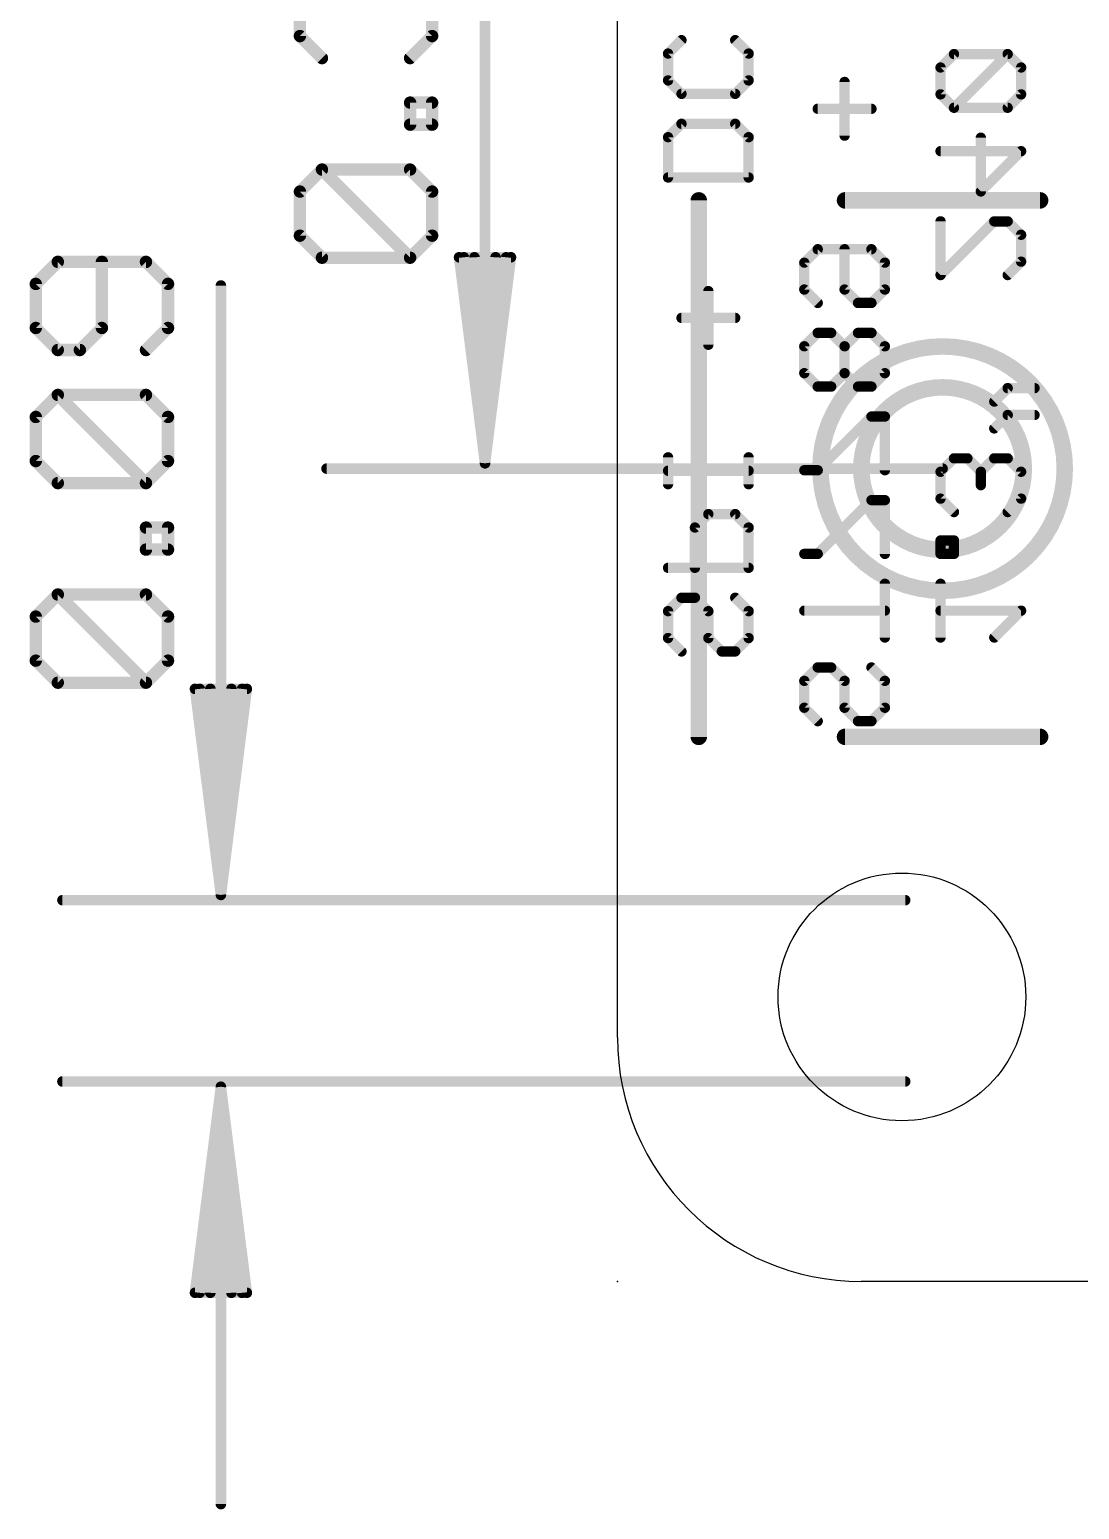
# Model space of a CAD drawing. Extents: x -13.8 to 41.3, y -8.1 to 33.8.
# Drawn here: x -13.83 to -0.92, y -5.11 to 13.1 of the extents above; entities that cross this region are included whole.
import ezdxf

# ---------------------------------------------------------------- set-up
doc = ezdxf.new("R2010")
doc.units = 0
for name, color, linetype in [('20', 4, 'CONTINUOUS'), ('21', 40, 'CONTINUOUS'), ('22', 6, 'CONTINUOUS'), ('23', 53, 'CONTINUOUS'), ('47', 253, 'CONTINUOUS')]:
    doc.layers.add(name, color=color, linetype=linetype)

msp = doc.modelspace()

# ---------------------------------------------------------------- linework, layer by layer
at = {"layer": '20'}
for p, q in [((-6.6, 0.7), (-6.6, 25.259)), ((31.5, -2.3), (-3.6, -2.3))]:
    msp.add_line(p, q, dxfattribs=at)
msp.add_circle((-3.1, 1.2), 1.524, dxfattribs=at)
msp.add_arc((-3.6, 0.7), 3, 180, 270, dxfattribs=at)
at = {"layer": '21', "const_width": 0.2032}
for points in [[(-5.6, 4.4), (-5.6, 11)], [(-3.8, 11), (-1.4, 11)], [(-1.4, 4.4), (-3.8, 4.4)]]:
    msp.add_lwpolyline(points, dxfattribs=at)
at = {"layer": '21'}
for points, const_width in [([(-5.5492, 11, 1), (-5.6508, 11)], 0.1016), ([(-3.8, 11.0508, 1), (-3.8, 10.9492)], 0.1016), ([(-1.4, 10.9492, 1), (-1.4, 11.0508)], 0.1016), ([(-2.6, 6.1967, 1), (-2.6, 9.2033, 1), (-2.6, 6.1967)], 0.2032), ([(-2.6, 6.7, 1), (-2.6, 8.7, 1), (-2.6, 6.7)], 0.2032), ([(-5.6508, 4.4, 1), (-5.5492, 4.4)], 0.1016), ([(-3.8, 4.4508, 1), (-3.8, 4.3492)], 0.1016), ([(-1.4, 4.3492, 1), (-1.4, 4.4508)], 0.1016)]:
    msp.add_lwpolyline(points, format="xyb", dxfattribs=dict(at, const_width=const_width))
at = {"layer": '22', "const_width": 0.127}
for points in [[(-5.9777, 12.8066), (-5.8125, 12.9719)], [(-5.1515, 12.9719), (-4.9863, 12.8066)], [(-5.9777, 12.4761), (-5.9777, 12.8066)], [(-4.9863, 12.8066), (-4.9863, 12.4761)], [(-2.4597, 12.8003), (-2.6249, 12.6351)], [(-1.7987, 12.8003), (-2.4597, 12.8003)], [(-2.4597, 12.1394), (-1.7987, 12.8003)], [(-1.6335, 12.6351), (-1.7987, 12.8003)], [(-2.6249, 12.6351), (-2.6249, 12.3046)], [(-1.6335, 12.3046), (-1.6335, 12.6351)], [(-5.8125, 12.3109), (-5.9777, 12.4761)], [(-4.9863, 12.4761), (-5.1515, 12.3109)], [(-3.8056, 11.7964), (-3.8056, 12.4573)], [(-5.1515, 12.3109), (-5.8125, 12.3109)], [(-2.6249, 12.3046), (-2.4597, 12.1394)], [(-2.4597, 12.1394), (-1.7987, 12.1394)], [(-1.7987, 12.1394), (-1.6335, 12.3046)], [(-3.4751, 12.1268), (-4.1361, 12.1268)], [(-5.9777, 11.7776), (-5.8125, 11.9428)], [(-5.9777, 11.2818), (-5.9777, 11.7776)], [(-5.8125, 11.9428), (-5.1515, 11.9428)], [(-5.1515, 11.9428), (-4.9863, 11.7776)], [(-4.9863, 11.7776), (-4.9863, 11.2818)], [(-2.1292, 11.1103), (-2.1292, 11.7713)], [(-2.6249, 11.606), (-1.6335, 11.606)], [(-1.6335, 11.606), (-2.1292, 11.1103)], [(-4.9863, 11.2818), (-5.9777, 11.2818)], [(-2.6249, 10.7422), (-2.6249, 10.0813)], [(-2.6249, 10.0813), (-1.9639, 10.7422)], [(-1.9639, 10.7422), (-1.7987, 10.7422)], [(-1.7987, 10.7422), (-1.6335, 10.577)], [(-1.6335, 10.577), (-1.6335, 10.2465)], [(-4.3013, 10.2339), (-4.1361, 10.3992)], [(-4.1361, 10.3992), (-3.4751, 10.3992)], [(-3.8056, 9.9035), (-3.8056, 10.3992)], [(-3.4751, 10.3992), (-3.3099, 10.2339)], [(-4.3013, 9.9035), (-4.3013, 10.2339)], [(-3.3099, 10.2339), (-3.3099, 9.9035)], [(-1.6335, 10.2465), (-1.7987, 10.0813)], [(-5.482, 9.2237), (-5.482, 9.8847)], [(-4.1361, 9.7382), (-4.3013, 9.9035)], [(-3.6403, 9.7382), (-3.8056, 9.9035)], [(-3.3099, 9.9035), (-3.4751, 9.7382)], [(-3.4751, 9.7382), (-3.6403, 9.7382)], [(-5.1515, 9.5542), (-5.8125, 9.5542)], [(-4.1361, 9.3701), (-4.3013, 9.2049)], [(-3.9708, 9.3701), (-4.1361, 9.3701)], [(-3.8056, 9.2049), (-3.9708, 9.3701)], [(-3.6403, 9.3701), (-3.8056, 9.2049)], [(-3.4751, 9.3701), (-3.6403, 9.3701)], [(-3.3099, 9.2049), (-3.4751, 9.3701)], [(-4.3013, 9.2049), (-4.3013, 8.8744)], [(-3.8056, 8.8744), (-3.8056, 9.2049)], [(-3.3099, 8.8744), (-3.3099, 9.2049)], [(-4.3013, 8.8744), (-4.1361, 8.7092)], [(-3.9708, 8.7092), (-3.8056, 8.8744)], [(-3.8056, 8.8744), (-3.6403, 8.7092)], [(-3.4751, 8.7092), (-3.3099, 8.8744)], [(-4.1361, 8.7092), (-3.9708, 8.7092)], [(-3.6403, 8.7092), (-3.4751, 8.7092)], [(-1.7987, 8.6903), (-1.9639, 8.5251)], [(-1.4682, 8.6903), (-1.7987, 8.6903)], [(-3.4751, 8.3411), (-4.1361, 7.6801)], [(-3.3099, 8.3411), (-3.4751, 8.3411)], [(-3.3099, 7.6801), (-3.3099, 8.3411)], [(-1.7987, 8.3599), (-1.9639, 8.1946)], [(-1.4682, 8.3599), (-1.7987, 8.3599)], [(-5.9777, 7.5086), (-5.9777, 7.8391)], [(-4.9863, 7.5086), (-4.9863, 7.8391)], [(-2.4597, 7.8265), (-2.6249, 7.6613)], [(-2.2944, 7.8265), (-2.4597, 7.8265)], [(-2.1292, 7.6613), (-2.2944, 7.8265)], [(-1.9639, 7.8265), (-2.1292, 7.6613)], [(-1.7987, 7.8265), (-1.9639, 7.8265)], [(-1.6335, 7.6613), (-1.7987, 7.8265)], [(-5.9777, 7.6738), (-4.9863, 7.6738)], [(-4.1361, 7.6801), (-4.3013, 7.6801)], [(-2.6249, 7.6613), (-2.6249, 7.3308)], [(-2.1292, 7.6613), (-2.1292, 7.496)], [(-1.6335, 7.3308), (-1.6335, 7.6613)], [(-3.4751, 7.312), (-4.1361, 6.651)], [(-3.3099, 7.312), (-3.4751, 7.312)], [(-3.3099, 6.651), (-3.3099, 7.312)], [(-2.6249, 7.3308), (-2.4597, 7.1656)], [(-1.7987, 7.1656), (-1.6335, 7.3308)], [(-5.482, 7.1405), (-5.6472, 6.9752)], [(-5.1515, 7.1405), (-5.482, 7.1405)], [(-4.9863, 6.9752), (-5.1515, 7.1405)], [(-5.6472, 6.9752), (-5.6472, 6.4795)], [(-4.9863, 6.4795), (-4.9863, 6.9752)], [(-2.4597, 6.8163), (-2.6249, 6.8163)], [(-2.6249, 6.8163), (-2.6249, 6.651)], [(-2.4597, 6.651), (-2.4597, 6.8163)], [(-4.1361, 6.651), (-4.3013, 6.651)], [(-2.6249, 6.651), (-2.4597, 6.651)], [(-5.9777, 6.4795), (-4.9863, 6.4795)], [(-3.3099, 5.622), (-3.3099, 6.2829)], [(-2.6249, 5.622), (-2.6249, 6.2829)], [(-5.8125, 6.1114), (-5.9777, 5.9462)], [(-5.9777, 5.9462), (-5.9777, 5.6157)], [(-5.6472, 6.1114), (-5.8125, 6.1114)], [(-5.482, 5.9462), (-5.6472, 6.1114)], [(-5.482, 5.6157), (-5.482, 5.9462)], [(-5.1515, 6.1114), (-4.9863, 5.9462)], [(-4.9863, 5.9462), (-4.9863, 5.6157)], [(-4.3013, 5.9524), (-3.3099, 5.9524)], [(-1.6335, 5.9524), (-2.6249, 5.9524)], [(-1.9639, 5.622), (-1.6335, 5.9524)], [(-5.9777, 5.6157), (-5.8125, 5.4504)], [(-5.3167, 5.4504), (-5.482, 5.6157)], [(-4.9863, 5.6157), (-5.1515, 5.4504)], [(-5.1515, 5.4504), (-5.3167, 5.4504)], [(-4.1361, 5.2538), (-4.3013, 5.0886)], [(-3.9708, 5.2538), (-4.1361, 5.2538)], [(-3.8056, 5.0886), (-3.9708, 5.2538)], [(-3.4751, 5.2538), (-3.3099, 5.0886)], [(-4.3013, 5.0886), (-4.3013, 4.7581)], [(-3.8056, 4.7581), (-3.8056, 5.0886)], [(-3.3099, 5.0886), (-3.3099, 4.7581)], [(-4.3013, 4.7581), (-4.1361, 4.5929)], [(-3.6403, 4.5929), (-3.8056, 4.7581)], [(-3.3099, 4.7581), (-3.4751, 4.5929)], [(-3.4751, 4.5929), (-3.6403, 4.5929)]]:
    msp.add_lwpolyline(points, dxfattribs=at)
at = {"layer": '22', "const_width": 0.0635}
for points in [[(-5.79, 12.9494, 1), (-5.8349, 12.9943)], [(-5.129, 12.9943, 1), (-5.1739, 12.9494)], [(-5.946, 12.8066, 1), (-6.0095, 12.8066)], [(-6.0002, 12.8291, 1), (-5.9552, 12.7842)], [(-4.9545, 12.8066, 1), (-5.018, 12.8066)], [(-5.0087, 12.7842, 1), (-4.9638, 12.8291)], [(-2.4597, 12.8321, 1), (-2.4597, 12.7686)], [(-2.4372, 12.7779, 1), (-2.4821, 12.8228)], [(-1.7762, 12.8228, 1), (-1.8211, 12.7779)], [(-1.7762, 12.7779, 1), (-1.8211, 12.8228)], [(-1.7987, 12.7686, 1), (-1.7987, 12.8321)], [(-2.5932, 12.6351, 1), (-2.6567, 12.6351)], [(-2.6474, 12.6576, 1), (-2.6024, 12.6127)], [(-1.6017, 12.6351, 1), (-1.6652, 12.6351)], [(-1.6559, 12.6127, 1), (-1.611, 12.6576)], [(-6.0095, 12.4761, 1), (-5.946, 12.4761)], [(-5.9552, 12.4986, 1), (-6.0002, 12.4537)], [(-5.018, 12.4761, 1), (-4.9545, 12.4761)], [(-4.9638, 12.4537, 1), (-5.0087, 12.4986)], [(-3.7738, 12.4573, 1), (-3.8373, 12.4573)], [(-5.8125, 12.3427, 1), (-5.8125, 12.2791)], [(-5.8349, 12.2884, 1), (-5.79, 12.3334)], [(-5.1739, 12.3334, 1), (-5.129, 12.2884)], [(-5.1515, 12.2791, 1), (-5.1515, 12.3427)], [(-2.6567, 12.3046, 1), (-2.5932, 12.3046)], [(-2.6024, 12.3271, 1), (-2.6474, 12.2822)], [(-2.4597, 12.1711, 1), (-2.4597, 12.1076)], [(-1.7987, 12.1076, 1), (-1.7987, 12.1711)], [(-1.6652, 12.3046, 1), (-1.6017, 12.3046)], [(-1.611, 12.2822, 1), (-1.6559, 12.3271)], [(-4.1361, 12.1586, 1), (-4.1361, 12.0951)], [(-3.4751, 12.0951, 1), (-3.4751, 12.1586)], [(-2.4821, 12.1618, 1), (-2.4372, 12.1169)], [(-2.4821, 12.1169, 1), (-2.4372, 12.1618)], [(-1.8211, 12.1618, 1), (-1.7762, 12.1169)], [(-5.946, 11.7776, 1), (-6.0095, 11.7776)], [(-5.8125, 11.9745, 1), (-5.8125, 11.911)], [(-5.79, 11.9203, 1), (-5.8349, 11.9652)], [(-5.129, 11.9652, 1), (-5.1739, 11.9203)], [(-5.1515, 11.911, 1), (-5.1515, 11.9745)], [(-4.9545, 11.7776, 1), (-5.018, 11.7776)], [(-2.0974, 11.7713, 1), (-2.1609, 11.7713)], [(-6.0002, 11.8, 1), (-5.9552, 11.7551)], [(-5.0087, 11.7551, 1), (-4.9638, 11.8)], [(-3.8373, 11.7964, 1), (-3.7738, 11.7964)], [(-2.6249, 11.6378, 1), (-2.6249, 11.5743)], [(-1.611, 11.5836, 1), (-1.6559, 11.6285)], [(-1.6335, 11.5743, 1), (-1.6335, 11.6378)], [(-6.0095, 11.2818, 1), (-5.946, 11.2818)], [(-5.9777, 11.3136, 1), (-5.9777, 11.2501)], [(-5.018, 11.2818, 1), (-4.9545, 11.2818)], [(-4.9863, 11.2501, 1), (-4.9863, 11.3136)], [(-2.1516, 11.1328, 1), (-2.1067, 11.0879)], [(-2.1609, 11.1103, 1), (-2.0974, 11.1103)], [(-2.5932, 10.7422, 1), (-2.6567, 10.7422)], [(-1.9639, 10.774, 1), (-1.9639, 10.7105)], [(-1.9415, 10.7198, 1), (-1.9864, 10.7647)], [(-1.7762, 10.7647, 1), (-1.8211, 10.7198)], [(-1.7987, 10.7105, 1), (-1.7987, 10.774)], [(-1.6017, 10.577, 1), (-1.6652, 10.577)], [(-1.6559, 10.5545, 1), (-1.611, 10.5994)], [(-4.1361, 10.4309, 1), (-4.1361, 10.3674)], [(-4.1136, 10.3767, 1), (-4.1585, 10.4216)], [(-3.7738, 10.3992, 1), (-3.8373, 10.3992)], [(-3.4526, 10.4216, 1), (-3.4975, 10.3767)], [(-3.4751, 10.3674, 1), (-3.4751, 10.4309)], [(-4.2696, 10.2339, 1), (-4.3331, 10.2339)], [(-4.3238, 10.2564, 1), (-4.2788, 10.2115)], [(-3.2781, 10.2339, 1), (-3.3416, 10.2339)], [(-3.3323, 10.2115, 1), (-3.2874, 10.2564)], [(-1.6652, 10.2465, 1), (-1.6017, 10.2465)], [(-1.611, 10.224, 1), (-1.6559, 10.2689)], [(-2.6567, 10.0813, 1), (-2.5932, 10.0813)], [(-2.6474, 10.1037, 1), (-2.6024, 10.0588)], [(-1.8211, 10.1037, 1), (-1.7762, 10.0588)], [(-5.4502, 9.8847, 1), (-5.5137, 9.8847)], [(-4.2788, 9.9259, 1), (-4.3238, 9.881)], [(-4.3331, 9.9035, 1), (-4.2696, 9.9035)], [(-3.8373, 9.9035, 1), (-3.7738, 9.9035)], [(-3.7831, 9.9259, 1), (-3.828, 9.881)], [(-3.3416, 9.9035, 1), (-3.2781, 9.9035)], [(-3.2874, 9.881, 1), (-3.3323, 9.9259)], [(-4.1585, 9.7158, 1), (-4.1136, 9.7607)], [(-3.6403, 9.77, 1), (-3.6403, 9.7065)], [(-3.6628, 9.7158, 1), (-3.6179, 9.7607)], [(-3.4975, 9.7607, 1), (-3.4526, 9.7158)], [(-3.4751, 9.7065, 1), (-3.4751, 9.77)], [(-5.8125, 9.5859, 1), (-5.8125, 9.5224)], [(-5.1515, 9.5224, 1), (-5.1515, 9.5859)], [(-4.1361, 9.4019, 1), (-4.1361, 9.3384)], [(-4.1136, 9.3477, 1), (-4.1585, 9.3926)], [(-3.9484, 9.3926, 1), (-3.9933, 9.3477)], [(-3.9708, 9.3384, 1), (-3.9708, 9.4019)], [(-3.6403, 9.4019, 1), (-3.6403, 9.3384)], [(-3.6179, 9.3477, 1), (-3.6628, 9.3926)], [(-3.4526, 9.3926, 1), (-3.4975, 9.3477)], [(-3.4751, 9.3384, 1), (-3.4751, 9.4019)], [(-5.5137, 9.2237, 1), (-5.4502, 9.2237)], [(-4.2696, 9.2049, 1), (-4.3331, 9.2049)], [(-4.3238, 9.2273, 1), (-4.2788, 9.1824)], [(-3.7738, 9.2049, 1), (-3.8373, 9.2049)], [(-3.828, 9.2273, 1), (-3.7831, 9.1824)], [(-3.828, 9.1824, 1), (-3.7831, 9.2273)], [(-3.2781, 9.2049, 1), (-3.3416, 9.2049)], [(-3.3323, 9.1824, 1), (-3.2874, 9.2273)], [(-4.2788, 8.8968, 1), (-4.3238, 8.8519)], [(-3.7831, 8.8968, 1), (-3.828, 8.8519)], [(-3.7831, 8.8519, 1), (-3.828, 8.8968)], [(-3.2874, 8.8519, 1), (-3.3323, 8.8968)], [(-4.3331, 8.8744, 1), (-4.2696, 8.8744)], [(-4.1361, 8.7409, 1), (-4.1361, 8.6774)], [(-4.1585, 8.6867, 1), (-4.1136, 8.7316)], [(-3.9933, 8.7316, 1), (-3.9484, 8.6867)], [(-3.9708, 8.6774, 1), (-3.9708, 8.7409)], [(-3.8373, 8.8744, 1), (-3.7738, 8.8744)], [(-3.6403, 8.7409, 1), (-3.6403, 8.6774)], [(-3.6628, 8.6867, 1), (-3.6179, 8.7316)], [(-3.4975, 8.7316, 1), (-3.4526, 8.6867)], [(-3.4751, 8.6774, 1), (-3.4751, 8.7409)], [(-3.3416, 8.8744, 1), (-3.2781, 8.8744)], [(-1.7987, 8.7221, 1), (-1.7987, 8.6586)], [(-1.7762, 8.6679, 1), (-1.8211, 8.7128)], [(-1.4682, 8.6586, 1), (-1.4682, 8.7221)], [(-1.9864, 8.5476, 1), (-1.9415, 8.5027)], [(-3.4751, 8.3728, 1), (-3.4751, 8.3093)], [(-3.4526, 8.3186, 1), (-3.4975, 8.3635)], [(-3.2781, 8.3411, 1), (-3.3416, 8.3411)], [(-3.3099, 8.3093, 1), (-3.3099, 8.3728)], [(-1.7987, 8.3916, 1), (-1.7987, 8.3281)], [(-1.7762, 8.3374, 1), (-1.8211, 8.3823)], [(-1.4682, 8.3281, 1), (-1.4682, 8.3916)], [(-1.9864, 8.2171, 1), (-1.9415, 8.1722)], [(-5.946, 7.8391, 1), (-6.0095, 7.8391)], [(-4.9545, 7.8391, 1), (-5.018, 7.8391)], [(-2.4597, 7.8583, 1), (-2.4597, 7.7948)], [(-2.4372, 7.8041, 1), (-2.4821, 7.849)], [(-2.272, 7.849, 1), (-2.3169, 7.8041)], [(-2.2944, 7.7948, 1), (-2.2944, 7.8583)], [(-1.9639, 7.8583, 1), (-1.9639, 7.7948)], [(-1.9415, 7.8041, 1), (-1.9864, 7.849)], [(-1.7762, 7.849, 1), (-1.8211, 7.8041)], [(-1.7987, 7.7948, 1), (-1.7987, 7.8583)], [(-5.9777, 7.7056, 1), (-5.9777, 7.6421)], [(-4.9863, 7.6421, 1), (-4.9863, 7.7056)], [(-4.3013, 7.7118, 1), (-4.3013, 7.6483)], [(-4.1585, 7.7025, 1), (-4.1136, 7.6576)], [(-4.1361, 7.6483, 1), (-4.1361, 7.7118)], [(-3.3416, 7.6801, 1), (-3.2781, 7.6801)], [(-2.5932, 7.6613, 1), (-2.6567, 7.6613)], [(-2.6474, 7.6837, 1), (-2.6024, 7.6388)], [(-2.0974, 7.6613, 1), (-2.1609, 7.6613)], [(-2.1516, 7.6837, 1), (-2.1067, 7.6388)], [(-2.1516, 7.6388, 1), (-2.1067, 7.6837)], [(-1.6017, 7.6613, 1), (-1.6652, 7.6613)], [(-1.6559, 7.6388, 1), (-1.611, 7.6837)], [(-6.0095, 7.5086, 1), (-5.946, 7.5086)], [(-5.018, 7.5086, 1), (-4.9545, 7.5086)], [(-2.1609, 7.496, 1), (-2.0974, 7.496)], [(-3.4751, 7.3437, 1), (-3.4751, 7.2802)], [(-3.4526, 7.2895, 1), (-3.4975, 7.3344)], [(-3.2781, 7.312, 1), (-3.3416, 7.312)], [(-3.3099, 7.2802, 1), (-3.3099, 7.3437)], [(-2.6567, 7.3308, 1), (-2.5932, 7.3308)], [(-2.6024, 7.3532, 1), (-2.6474, 7.3083)], [(-1.6652, 7.3308, 1), (-1.6017, 7.3308)], [(-1.611, 7.3083, 1), (-1.6559, 7.3532)], [(-5.482, 7.1722, 1), (-5.482, 7.1087)], [(-5.4595, 7.118, 1), (-5.5044, 7.1629)], [(-5.129, 7.1629, 1), (-5.1739, 7.118)], [(-5.1515, 7.1087, 1), (-5.1515, 7.1722)], [(-2.4821, 7.1431, 1), (-2.4372, 7.188)], [(-1.8211, 7.188, 1), (-1.7762, 7.1431)], [(-5.6155, 6.9752, 1), (-5.679, 6.9752)], [(-5.6697, 6.9977, 1), (-5.6248, 6.9528)], [(-4.9545, 6.9752, 1), (-5.018, 6.9752)], [(-5.0087, 6.9528, 1), (-4.9638, 6.9977)], [(-2.5932, 6.8163, 1), (-2.6567, 6.8163)], [(-2.6249, 6.848, 1), (-2.6249, 6.7845)], [(-2.4279, 6.8163, 1), (-2.4914, 6.8163)], [(-2.4597, 6.7845, 1), (-2.4597, 6.848)], [(-4.3013, 6.6828, 1), (-4.3013, 6.6193)], [(-4.1585, 6.6735, 1), (-4.1136, 6.6286)], [(-4.1361, 6.6193, 1), (-4.1361, 6.6828)], [(-3.3416, 6.651, 1), (-3.2781, 6.651)], [(-2.6567, 6.651, 1), (-2.5932, 6.651)], [(-2.6249, 6.6828, 1), (-2.6249, 6.6193)], [(-2.4914, 6.651, 1), (-2.4279, 6.651)], [(-2.4597, 6.6193, 1), (-2.4597, 6.6828)], [(-5.9777, 6.5113, 1), (-5.9777, 6.4478)], [(-5.679, 6.4795, 1), (-5.6155, 6.4795)], [(-5.018, 6.4795, 1), (-4.9545, 6.4795)], [(-4.9863, 6.4478, 1), (-4.9863, 6.5113)], [(-3.2781, 6.2829, 1), (-3.3416, 6.2829)], [(-2.5932, 6.2829, 1), (-2.6567, 6.2829)], [(-5.946, 5.9462, 1), (-6.0095, 5.9462)], [(-5.8125, 6.1432, 1), (-5.8125, 6.0797)], [(-5.79, 6.089, 1), (-5.8349, 6.1339)], [(-5.6248, 6.1339, 1), (-5.6697, 6.089)], [(-5.6472, 6.0797, 1), (-5.6472, 6.1432)], [(-5.4502, 5.9462, 1), (-5.5137, 5.9462)], [(-5.129, 6.1339, 1), (-5.1739, 6.089)], [(-4.9545, 5.9462, 1), (-5.018, 5.9462)], [(-4.3013, 5.9842, 1), (-4.3013, 5.9207)], [(-3.3099, 5.9207, 1), (-3.3099, 5.9842)], [(-2.6249, 5.9842, 1), (-2.6249, 5.9207)], [(-1.611, 5.93, 1), (-1.6559, 5.9749)], [(-1.6335, 5.9207, 1), (-1.6335, 5.9842)], [(-6.0002, 5.9686, 1), (-5.9552, 5.9237)], [(-5.5044, 5.9237, 1), (-5.4595, 5.9686)], [(-5.0087, 5.9237, 1), (-4.9638, 5.9686)], [(-6.0095, 5.6157, 1), (-5.946, 5.6157)], [(-5.9552, 5.6381, 1), (-6.0002, 5.5932)], [(-5.4595, 5.6381, 1), (-5.5044, 5.5932)], [(-5.5137, 5.6157, 1), (-5.4502, 5.6157)], [(-5.018, 5.6157, 1), (-4.9545, 5.6157)], [(-4.9638, 5.5932, 1), (-5.0087, 5.6381)], [(-3.3416, 5.622, 1), (-3.2781, 5.622)], [(-2.6567, 5.622, 1), (-2.5932, 5.622)], [(-1.9864, 5.6444, 1), (-1.9415, 5.5995)], [(-5.8349, 5.428, 1), (-5.79, 5.4729)], [(-5.3167, 5.4822, 1), (-5.3167, 5.4187)], [(-5.3392, 5.428, 1), (-5.2943, 5.4729)], [(-5.1739, 5.4729, 1), (-5.129, 5.428)], [(-5.1515, 5.4187, 1), (-5.1515, 5.4822)], [(-4.1361, 5.2856, 1), (-4.1361, 5.2221)], [(-4.1136, 5.2314, 1), (-4.1585, 5.2763)], [(-3.9484, 5.2763, 1), (-3.9933, 5.2314)], [(-3.9708, 5.2221, 1), (-3.9708, 5.2856)], [(-3.4526, 5.2763, 1), (-3.4975, 5.2314)], [(-4.2696, 5.0886, 1), (-4.3331, 5.0886)], [(-4.3238, 5.1111, 1), (-4.2788, 5.0662)], [(-3.7738, 5.0886, 1), (-3.8373, 5.0886)], [(-3.828, 5.0662, 1), (-3.7831, 5.1111)], [(-3.2781, 5.0886, 1), (-3.3416, 5.0886)], [(-3.3323, 5.0662, 1), (-3.2874, 5.1111)], [(-4.2788, 4.7806, 1), (-4.3238, 4.7357)], [(-4.3331, 4.7581, 1), (-4.2696, 4.7581)], [(-3.8373, 4.7581, 1), (-3.7738, 4.7581)], [(-3.7831, 4.7806, 1), (-3.828, 4.7357)], [(-3.3416, 4.7581, 1), (-3.2781, 4.7581)], [(-3.2874, 4.7357, 1), (-3.3323, 4.7806)], [(-4.1585, 4.5704, 1), (-4.1136, 4.6153)], [(-3.6403, 4.6246, 1), (-3.6403, 4.5611)], [(-3.6628, 4.5704, 1), (-3.6179, 4.6153)], [(-3.4975, 4.6153, 1), (-3.4526, 4.5704)], [(-3.4751, 4.5611, 1), (-3.4751, 4.6246)]]:
    msp.add_lwpolyline(points, format="xyb", dxfattribs=at)
at = {"layer": '23'}
for p in [(-2.6, 7.7), (-6.6, -2.3)]:
    msp.add_point(p, dxfattribs=at)
at = {"layer": '47'}
for points, const_width in [([(-8.23, 7.765), (-8.23, 17.635)], 0.13), ([(-10.5077, 13.0217), (-10.5077, 13.564)], 0.1524), ([(-8.8807, 13.564), (-8.8807, 13.0217)], 0.1524), ([(-10.2365, 12.7505), (-10.5077, 13.0217)], 0.1524), ([(-8.8807, 13.0217), (-9.1519, 12.7505)], 0.1524), ([(-9.1519, 11.932), (-9.1519, 12.2031)], 0.1524), ([(-9.1519, 12.2031), (-8.8807, 12.2031)], 0.1524), ([(-8.8807, 12.2031), (-8.8807, 11.932)], 0.1524), ([(-8.8807, 11.932), (-9.1519, 11.932)], 0.1524), ([(-10.5077, 11.1083), (-10.2365, 11.3795)], 0.1524), ([(-10.2365, 11.3795), (-9.1519, 11.3795)], 0.1524), ([(-9.1519, 10.2948), (-10.2365, 11.3795)], 0.1524), ([(-9.1519, 11.3795), (-8.8807, 11.1083)], 0.1524), ([(-10.5077, 10.566), (-10.5077, 11.1083)], 0.1524), ([(-8.8807, 11.1083), (-8.8807, 10.566)], 0.1524), ([(-10.2365, 10.2948), (-10.5077, 10.566)], 0.1524), ([(-8.8807, 10.566), (-9.1519, 10.2948)], 0.1524), ([(-13.4865, 10.2438), (-13.7577, 9.9726)], 0.1524), ([(-12.4019, 10.2438), (-13.4865, 10.2438)], 0.1524), ([(-12.9442, 9.4303), (-12.9442, 10.2438)], 0.1524), ([(-12.1307, 9.9726), (-12.4019, 10.2438)], 0.1524), ([(-9.1519, 10.2948), (-10.2365, 10.2948)], 0.1524), ([(-8.23, 7.765), (-8.5492, 10.3)], 0.13), ([(-8.5492, 10.3), (-7.9108, 10.3)], 0.13), ([(-8.23, 7.765), (-8.49, 10.3)], 0.13), ([(-8.23, 7.765), (-8.36, 10.3)], 0.13), ([(-7.9108, 10.3), (-8.23, 7.765)], 0.13), ([(-8.1, 10.3), (-8.23, 7.765)], 0.13), ([(-7.97, 10.3), (-8.23, 7.765)], 0.13), ([(-13.7577, 9.9726), (-13.7577, 9.4303)], 0.1524), ([(-12.1307, 9.4303), (-12.1307, 9.9726)], 0.1524), ([(-11.48, 2.455), (-11.48, 9.9528)], 0.13), ([(-13.7577, 9.4303), (-13.4865, 9.1591)], 0.1524), ([(-13.2154, 9.1591), (-12.9442, 9.4303)], 0.1524), ([(-12.4019, 9.1591), (-12.1307, 9.4303)], 0.1524), ([(-13.4865, 9.1591), (-13.2154, 9.1591)], 0.1524), ([(-13.7577, 8.3354), (-13.4865, 8.6066)], 0.1524), ([(-13.4865, 8.6066), (-12.4019, 8.6066)], 0.1524), ([(-12.4019, 7.5219), (-13.4865, 8.6066)], 0.1524), ([(-12.4019, 8.6066), (-12.1307, 8.3354)], 0.1524), ([(-13.7577, 7.7931), (-13.7577, 8.3354)], 0.1524), ([(-12.1307, 8.3354), (-12.1307, 7.7931)], 0.1524), ([(-13.4865, 7.5219), (-13.7577, 7.7931)], 0.1524), ([(-12.1307, 7.7931), (-12.4019, 7.5219)], 0.1524), ([(-2.6, 7.7), (-10.18, 7.7)], 0.13), ([(-12.4019, 7.5219), (-13.4865, 7.5219)], 0.1524), ([(-12.4019, 6.7034), (-12.4019, 6.9745)], 0.1524), ([(-12.4019, 6.9745), (-12.1307, 6.9745)], 0.1524), ([(-12.1307, 6.9745), (-12.1307, 6.7034)], 0.1524), ([(-12.1307, 6.7034), (-12.4019, 6.7034)], 0.1524), ([(-13.7577, 5.8797), (-13.4865, 6.1509)], 0.1524), ([(-13.4865, 6.1509), (-12.4019, 6.1509)], 0.1524), ([(-12.4019, 5.0662), (-13.4865, 6.1509)], 0.1524), ([(-12.4019, 6.1509), (-12.1307, 5.8797)], 0.1524), ([(-13.7577, 5.3374), (-13.7577, 5.8797)], 0.1524), ([(-12.1307, 5.8797), (-12.1307, 5.3374)], 0.1524), ([(-13.4865, 5.0662), (-13.7577, 5.3374)], 0.1524), ([(-12.1307, 5.3374), (-12.4019, 5.0662)], 0.1524), ([(-12.4019, 5.0662), (-13.4865, 5.0662)], 0.1524), ([(-11.48, 2.455), (-11.7992, 4.99)], 0.13), ([(-11.7992, 4.99), (-11.1608, 4.99)], 0.13), ([(-11.48, 2.455), (-11.74, 4.99)], 0.13), ([(-11.48, 2.455), (-11.61, 4.99)], 0.13), ([(-11.1608, 4.99), (-11.48, 2.455)], 0.13), ([(-11.35, 4.99), (-11.48, 2.455)], 0.13), ([(-11.22, 4.99), (-11.48, 2.455)], 0.13), ([(-3.06, 2.39), (-13.43, 2.39)], 0.13), ([(-3.06, 0.16), (-13.43, 0.16)], 0.13), ([(-11.48, 0.095), (-11.7992, -2.44)], 0.13), ([(-11.48, 0.095), (-11.74, -2.44)], 0.13), ([(-11.48, 0.095), (-11.61, -2.44)], 0.13), ([(-11.48, 0.095), (-11.48, -5.04)], 0.13), ([(-11.1608, -2.44), (-11.48, 0.095)], 0.13), ([(-11.35, -2.44), (-11.48, 0.095)], 0.13), ([(-11.22, -2.44), (-11.48, 0.095)], 0.13), ([(-11.7992, -2.44), (-11.1608, -2.44)], 0.13)]:
    msp.add_lwpolyline(points, dxfattribs=dict(at, const_width=const_width))
for points, const_width in [([(-10.5458, 13.0217, 1), (-10.4696, 13.0217)], 0.0762), ([(-10.4807, 13.0486, 1), (-10.5346, 12.9948)], 0.0762), ([(-8.9188, 13.0217, 1), (-8.8426, 13.0217)], 0.0762), ([(-8.8538, 12.9948, 1), (-8.9076, 13.0486)], 0.0762), ([(-10.2635, 12.7236, 1), (-10.2096, 12.7775)], 0.0762), ([(-9.1788, 12.7775, 1), (-9.1249, 12.7236)], 0.0762), ([(-9.1138, 12.2031, 1), (-9.19, 12.2031)], 0.0762), ([(-9.1519, 12.2412, 1), (-9.1519, 12.165)], 0.0762), ([(-8.8426, 12.2031, 1), (-8.9188, 12.2031)], 0.0762), ([(-8.8807, 12.165, 1), (-8.8807, 12.2412)], 0.0762), ([(-9.1519, 11.9701, 1), (-9.1519, 11.8939)], 0.0762), ([(-9.19, 11.932, 1), (-9.1138, 11.932)], 0.0762), ([(-8.9188, 11.932, 1), (-8.8426, 11.932)], 0.0762), ([(-8.8807, 11.8939, 1), (-8.8807, 11.9701)], 0.0762), ([(-10.2096, 11.4064, 1), (-10.2635, 11.3525)], 0.0762), ([(-10.2365, 11.4176, 1), (-10.2365, 11.3414)], 0.0762), ([(-10.2096, 11.3525, 1), (-10.2635, 11.4064)], 0.0762), ([(-9.1249, 11.4064, 1), (-9.1788, 11.3525)], 0.0762), ([(-9.1519, 11.3414, 1), (-9.1519, 11.4176)], 0.0762), ([(-10.4696, 11.1083, 1), (-10.5458, 11.1083)], 0.0762), ([(-10.5346, 11.1352, 1), (-10.4807, 11.0814)], 0.0762), ([(-8.8426, 11.1083, 1), (-8.9188, 11.1083)], 0.0762), ([(-8.9076, 11.0814, 1), (-8.8538, 11.1352)], 0.0762), ([(-10.4807, 10.5929, 1), (-10.5346, 10.539)], 0.0762), ([(-10.5458, 10.566, 1), (-10.4696, 10.566)], 0.0762), ([(-8.9188, 10.566, 1), (-8.8426, 10.566)], 0.0762), ([(-8.8538, 10.539, 1), (-8.9076, 10.5929)], 0.0762), ([(-13.4865, 10.2819, 1), (-13.4865, 10.2057)], 0.0762), ([(-13.4596, 10.2168, 1), (-13.5135, 10.2707)], 0.0762), ([(-12.9061, 10.2438, 1), (-12.9823, 10.2438)], 0.0762), ([(-12.3749, 10.2707, 1), (-12.4288, 10.2168)], 0.0762), ([(-12.4019, 10.2057, 1), (-12.4019, 10.2819)], 0.0762), ([(-10.2365, 10.3329, 1), (-10.2365, 10.2567)], 0.0762), ([(-10.2635, 10.2679, 1), (-10.2096, 10.3218)], 0.0762), ([(-9.1788, 10.3218, 1), (-9.1249, 10.2679)], 0.0762), ([(-9.1788, 10.2679, 1), (-9.1249, 10.3218)], 0.0762), ([(-9.1519, 10.2567, 1), (-9.1519, 10.3329)], 0.0762), ([(-8.517, 10.3041, 1), (-8.5815, 10.2959)], 0.065), ([(-8.5492, 10.3325, 1), (-8.5492, 10.2675)], 0.065), ([(-8.4577, 10.3033, 1), (-8.5223, 10.2967)], 0.065), ([(-8.3275, 10.3017, 1), (-8.3925, 10.2983)], 0.065), ([(-8.0675, 10.2983, 1), (-8.1325, 10.3017)], 0.065), ([(-7.9377, 10.2967, 1), (-8.0023, 10.3033)], 0.065), ([(-7.8785, 10.2959, 1), (-7.943, 10.3041)], 0.065), ([(-7.9108, 10.2675, 1), (-7.9108, 10.3325)], 0.065), ([(-13.7196, 9.9726, 1), (-13.7958, 9.9726)], 0.0762), ([(-13.7846, 9.9995, 1), (-13.7307, 9.9456)], 0.0762), ([(-12.0926, 9.9726, 1), (-12.1688, 9.9726)], 0.0762), ([(-12.1576, 9.9456, 1), (-12.1038, 9.9995)], 0.0762), ([(-11.4475, 9.9528, 1), (-11.5125, 9.9528)], 0.065), ([(-13.7307, 9.4572, 1), (-13.7846, 9.4033)], 0.0762), ([(-13.7958, 9.4303, 1), (-13.7196, 9.4303)], 0.0762), ([(-12.9823, 9.4303, 1), (-12.9061, 9.4303)], 0.0762), ([(-12.9173, 9.4033, 1), (-12.9711, 9.4572)], 0.0762), ([(-12.1688, 9.4303, 1), (-12.0926, 9.4303)], 0.0762), ([(-12.1038, 9.4033, 1), (-12.1576, 9.4572)], 0.0762), ([(-13.4865, 9.1972, 1), (-13.4865, 9.121)], 0.0762), ([(-13.5135, 9.1321, 1), (-13.4596, 9.186)], 0.0762), ([(-13.2423, 9.186, 1), (-13.1884, 9.1321)], 0.0762), ([(-13.2154, 9.121, 1), (-13.2154, 9.1972)], 0.0762), ([(-12.4288, 9.186, 1), (-12.3749, 9.1321)], 0.0762), ([(-13.4865, 8.6447, 1), (-13.4865, 8.5685)], 0.0762), ([(-13.4596, 8.6335, 1), (-13.5135, 8.5797)], 0.0762), ([(-13.4596, 8.5797, 1), (-13.5135, 8.6335)], 0.0762), ([(-12.3749, 8.6335, 1), (-12.4288, 8.5797)], 0.0762), ([(-12.4019, 8.5685, 1), (-12.4019, 8.6447)], 0.0762), ([(-13.7196, 8.3354, 1), (-13.7958, 8.3354)], 0.0762), ([(-13.7846, 8.3624, 1), (-13.7307, 8.3085)], 0.0762), ([(-12.0926, 8.3354, 1), (-12.1688, 8.3354)], 0.0762), ([(-12.1576, 8.3085, 1), (-12.1038, 8.3624)], 0.0762), ([(-13.7958, 7.7931, 1), (-13.7196, 7.7931)], 0.0762), ([(-13.7307, 7.82, 1), (-13.7846, 7.7662)], 0.0762), ([(-12.1688, 7.7931, 1), (-12.0926, 7.7931)], 0.0762), ([(-12.1038, 7.7662, 1), (-12.1576, 7.82)], 0.0762), ([(-10.18, 7.7325, 1), (-10.18, 7.6675)], 0.065), ([(-8.2622, 7.7691, 1), (-8.1978, 7.7609)], 0.065), ([(-8.2623, 7.7683, 1), (-8.1977, 7.7617)], 0.065), ([(-8.2625, 7.7633, 1), (-8.1975, 7.7667)], 0.065), ([(-8.2625, 7.7667, 1), (-8.1975, 7.7633)], 0.065), ([(-8.2625, 7.765, 1), (-8.1975, 7.765)], 0.065), ([(-8.2623, 7.7617, 1), (-8.1977, 7.7683)], 0.065), ([(-8.2622, 7.7609, 1), (-8.1978, 7.7691)], 0.065), ([(-2.6, 7.6675, 1), (-2.6, 7.7325)], 0.065), ([(-13.4865, 7.56, 1), (-13.4865, 7.4838)], 0.0762), ([(-13.5135, 7.495, 1), (-13.4596, 7.5489)], 0.0762), ([(-12.4288, 7.5489, 1), (-12.3749, 7.495)], 0.0762), ([(-12.4288, 7.495, 1), (-12.3749, 7.5489)], 0.0762), ([(-12.4019, 7.4838, 1), (-12.4019, 7.56)], 0.0762), ([(-12.3638, 6.9745, 1), (-12.44, 6.9745)], 0.0762), ([(-12.4019, 7.0126, 1), (-12.4019, 6.9364)], 0.0762), ([(-12.0926, 6.9745, 1), (-12.1688, 6.9745)], 0.0762), ([(-12.1307, 6.9364, 1), (-12.1307, 7.0126)], 0.0762), ([(-12.4019, 6.7415, 1), (-12.4019, 6.6653)], 0.0762), ([(-12.44, 6.7034, 1), (-12.3638, 6.7034)], 0.0762), ([(-12.1688, 6.7034, 1), (-12.0926, 6.7034)], 0.0762), ([(-12.1307, 6.6653, 1), (-12.1307, 6.7415)], 0.0762), ([(-13.4596, 6.1778, 1), (-13.5135, 6.1239)], 0.0762), ([(-13.4865, 6.189, 1), (-13.4865, 6.1128)], 0.0762), ([(-13.4596, 6.1239, 1), (-13.5135, 6.1778)], 0.0762), ([(-12.3749, 6.1778, 1), (-12.4288, 6.1239)], 0.0762), ([(-12.4019, 6.1128, 1), (-12.4019, 6.189)], 0.0762), ([(-13.7196, 5.8797, 1), (-13.7958, 5.8797)], 0.0762), ([(-13.7846, 5.9066, 1), (-13.7307, 5.8528)], 0.0762), ([(-12.0926, 5.8797, 1), (-12.1688, 5.8797)], 0.0762), ([(-12.1576, 5.8528, 1), (-12.1038, 5.9066)], 0.0762), ([(-13.7307, 5.3643, 1), (-13.7846, 5.3104)], 0.0762), ([(-13.7958, 5.3374, 1), (-13.7196, 5.3374)], 0.0762), ([(-12.1688, 5.3374, 1), (-12.0926, 5.3374)], 0.0762), ([(-12.1038, 5.3104, 1), (-12.1576, 5.3643)], 0.0762), ([(-13.4865, 5.1043, 1), (-13.4865, 5.0281)], 0.0762), ([(-13.5135, 5.0393, 1), (-13.4596, 5.0931)], 0.0762), ([(-12.4288, 5.0931, 1), (-12.3749, 5.0393)], 0.0762), ([(-12.4288, 5.0393, 1), (-12.3749, 5.0931)], 0.0762), ([(-12.4019, 5.0281, 1), (-12.4019, 5.1043)], 0.0762), ([(-11.767, 4.9941, 1), (-11.8315, 4.9859)], 0.065), ([(-11.7992, 5.0225, 1), (-11.7992, 4.9575)], 0.065), ([(-11.7077, 4.9933, 1), (-11.7723, 4.9867)], 0.065), ([(-11.5775, 4.9917, 1), (-11.6425, 4.9883)], 0.065), ([(-11.3175, 4.9883, 1), (-11.3825, 4.9917)], 0.065), ([(-11.1877, 4.9867, 1), (-11.2523, 4.9933)], 0.065), ([(-11.1285, 4.9859, 1), (-11.193, 4.9941)], 0.065), ([(-11.1608, 4.9575, 1), (-11.1608, 5.0225)], 0.065), ([(-13.43, 2.4225, 1), (-13.43, 2.3575)], 0.065), ([(-11.5122, 2.4591, 1), (-11.4478, 2.4509)], 0.065), ([(-11.5123, 2.4583, 1), (-11.4477, 2.4517)], 0.065), ([(-11.5125, 2.4533, 1), (-11.4475, 2.4567)], 0.065), ([(-11.5125, 2.4567, 1), (-11.4475, 2.4533)], 0.065), ([(-11.5125, 2.455, 1), (-11.4475, 2.455)], 0.065), ([(-11.5123, 2.4517, 1), (-11.4477, 2.4583)], 0.065), ([(-11.5122, 2.4509, 1), (-11.4478, 2.4591)], 0.065), ([(-3.06, 2.3575, 1), (-3.06, 2.4225)], 0.065), ([(-13.43, 0.1925, 1), (-13.43, 0.1275)], 0.065), ([(-3.06, 0.1275, 1), (-3.06, 0.1925)], 0.065), ([(-11.4475, 0.095, 1), (-11.5125, 0.095)], 0.065), ([(-11.4478, 0.0991, 1), (-11.5122, 0.0909)], 0.065), ([(-11.4475, 0.0933, 1), (-11.5125, 0.0967)], 0.065), ([(-11.4475, 0.0967, 1), (-11.5125, 0.0933)], 0.065), ([(-11.4477, 0.0983, 1), (-11.5123, 0.0917)], 0.065), ([(-11.4477, 0.0917, 1), (-11.5123, 0.0983)], 0.065), ([(-11.4478, 0.0909, 1), (-11.5122, 0.0991)], 0.065), ([(-11.8315, -2.4359, 1), (-11.767, -2.4441)], 0.065), ([(-11.7992, -2.4075, 1), (-11.7992, -2.4725)], 0.065), ([(-11.7723, -2.4367, 1), (-11.7077, -2.4433)], 0.065), ([(-11.6425, -2.4383, 1), (-11.5775, -2.4417)], 0.065), ([(-11.3825, -2.4417, 1), (-11.3175, -2.4383)], 0.065), ([(-11.2523, -2.4433, 1), (-11.1877, -2.4367)], 0.065), ([(-11.193, -2.4441, 1), (-11.1285, -2.4359)], 0.065), ([(-11.1608, -2.4725, 1), (-11.1608, -2.4075)], 0.065), ([(-11.5125, -5.04, 1), (-11.4475, -5.04)], 0.065)]:
    msp.add_lwpolyline(points, format="xyb", dxfattribs=dict(at, const_width=const_width))

doc.saveas('drawing.dxf')
